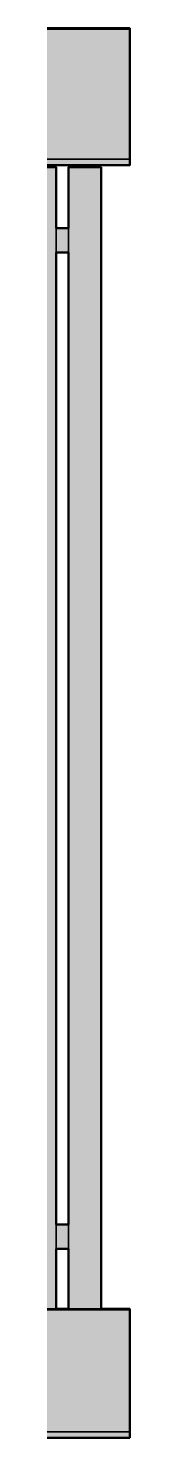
# Model space of a CAD drawing. Header units: metres. Extents: x -13 to 135, y -1 to 10.
# Drawn here: x 4.288 to 4.473, y 5.835 to 9.302 of the extents above; entities that cross this region are included whole.
import ezdxf

# ---------------------------------------------------------------- set-up
doc = ezdxf.new("R2010")
doc.units = ezdxf.units.M
doc.layers.add('A-ELEWACJE', color=7, linetype='Continuous', lineweight=35)

msp = doc.modelspace()

# ---------------------------------------------------------------- hatches: boundary and pattern name
at = {"layer": 'A-ELEWACJE', "true_color": 0x797d80}
for points in [[(4.4725, 9.302), (4.4725, 9.3), (-10.5275, 9.3), (-10.5275, 9.302)], [(4.4725, 6.152), (4.4725, 6.15), (-8.4275, 6.15), (-10.5275, 6.15), (-10.5275, 6.152)]]:
    msp.add_hatch(color=7, dxfattribs=at).paths.add_polyline_path(points)
at = {"layer": 'A-ELEWACJE', "true_color": 0xbab7af}
for points in [[(4.4725, 9.3), (4.4725, 8.98), (-10.5275, 8.98), (-10.5275, 9.3)], [(4.4725, 6.15), (4.4725, 5.85), (-8.4075, 5.85), (-8.4275, 5.85), (-8.4275, 6.15)]]:
    msp.add_hatch(color=7, dxfattribs=at).paths.add_polyline_path(points)
at = {"layer": 'A-ELEWACJE', "true_color": 0xf5f4f1}
for points in [[(4.4725, 8.965), (-10.5275, 8.965), (-10.5275, 8.98), (4.4725, 8.98)], [(4.4725, 5.835), (-8.4075, 5.835), (-8.4075, 5.85), (4.4725, 5.85)]]:
    msp.add_hatch(color=7, dxfattribs=at).paths.add_polyline_path(points)
at = {"layer": 'A-ELEWACJE', "true_color": 0xa37650}
for points in [[(4.2925, 6.152), (4.2525, 6.152), (4.2525, 8.96), (4.2925, 8.96)], [(4.3225, 6.3), (4.3225, 6.36), (4.3225, 8.75), (4.3225, 8.81), (4.3225, 8.96), (4.4025, 8.96), (4.4025, 6.152), (4.3225, 6.152)]]:
    msp.add_hatch(color=7, dxfattribs=at).paths.add_polyline_path(points)
at = {"layer": 'A-ELEWACJE', "true_color": 0x6b6e70}
for points in [[(4.3225, 8.81), (4.3225, 8.75), (4.2925, 8.75), (4.2925, 8.81)], [(4.3225, 6.36), (4.3225, 6.3), (4.2925, 6.3), (4.2925, 6.36)]]:
    msp.add_hatch(color=7, dxfattribs=at).paths.add_polyline_path(points)

# ---------------------------------------------------------------- linework, layer by layer
at = {"layer": 'A-ELEWACJE', "lineweight": 35, "ltscale": 0.05}
for points in [[(-10.5275, 9.302), (4.4725, 9.302), (4.4725, 9.3), (-10.5275, 9.3), (-10.5275, 9.302)], [(4.4725, 9.2996), (4.4725, 8.9804)], [(4.4725, 8.98), (4.4725, 8.965), (-10.5275, 8.965), (-10.5275, 8.98), (4.4725, 8.98)], [(4.2525, 6.1524), (4.2525, 8.96), (4.2925, 8.96), (4.2925, 6.1524)], [(4.3225, 8.8104), (4.3225, 8.96), (4.4025, 8.96), (4.4025, 6.1524)], [(4.2929, 8.81), (4.3225, 8.81), (4.3225, 8.75), (4.2929, 8.75)], [(4.3225, 6.3604), (4.3225, 8.7496)], [(4.2929, 6.36), (4.3225, 6.36), (4.3225, 6.3), (4.2929, 6.3)], [(4.3225, 6.1524), (4.3225, 6.2996)], [(-10.5275, 6.152), (4.4725, 6.152), (4.4725, 6.15), (-8.4271, 6.15)], [(4.4725, 6.1496), (4.4725, 5.8504)], [(-8.4071, 5.85), (4.4725, 5.85), (4.4725, 5.835), (-8.4071, 5.835)]]:
    msp.add_lwpolyline(points, dxfattribs=at)
at = {"layer": 'A-ELEWACJE', "lineweight": 50, "ltscale": 0.05}
for points in [[(4.1725, 9.302), (4.4725, 9.302), (4.4725, 9.3), (4.4725, 8.98), (4.4725, 8.965), (4.1725, 8.965)], [(4.2525, 8.96), (4.2925, 8.96), (4.2925, 8.81), (4.3225, 8.81), (4.3225, 8.96), (4.4025, 8.96), (4.4025, 6.152), (4.4725, 6.152), (4.4725, 6.15), (4.4725, 5.85), (4.4725, 5.835), (4.1725, 5.835)], [(4.2925, 6.36), (4.3225, 6.36), (4.3225, 8.75), (4.2925, 8.75), (4.2925, 6.36)], [(4.2925, 6.152), (4.3225, 6.152), (4.3225, 6.3), (4.2925, 6.3), (4.2925, 6.152)]]:
    msp.add_lwpolyline(points, dxfattribs=at)

doc.saveas('drawing.dxf')
